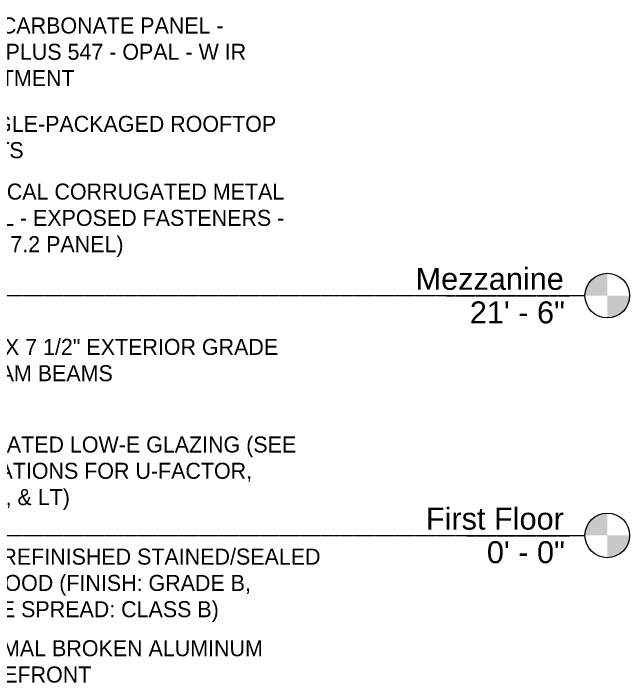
# Model space of a CAD drawing. Header units: inches. Extents: x -23445 to -32, y -314 to 853.
# Drawn here: x -10542 to -9879, y -163 to 562 of the extents above; entities that cross this region are included whole.
import ezdxf

# ---------------------------------------------------------------- set-up
doc = ezdxf.new("R2010")
doc.units = ezdxf.units.IN
doc.header["$MEASUREMENT"] = 0
doc.linetypes.add('Grid Line 1_2_', pattern=[0.875, 0.5, -0.125, 0.125, -0.125])
doc.layers.add('A-ANNO-IDEN', color=131, linetype='Continuous', lineweight=9)
doc.layers.add('A-FLOR-LEVL', color=51, linetype='Continuous', lineweight=9)
doc.styles.add('Arial', font='arial.ttf', dxfattribs={"height": 23.60479})
doc.styles.add('Century Gothic', font='GOTHIC.TTF', dxfattribs={"height": 17.245342})

# ---------------------------------------------------------------- blocks, each defined once
blk = doc.blocks.new('Level - Level Head - Circle-15001-Building Section - North_South looking East _ Lounge')
at = {"layer": 'A-FLOR-LEVL'}
h = blk.add_hatch(color=256, dxfattribs=at)
edge = h.paths.add_edge_path(flags=0)
edge.add_line((23689.53, 0), (23665.53, 0))
edge.add_arc((23689.53, 0), 24, 90, 180, ccw=False)
edge.add_line((23689.53, 24), (23689.53, 0))
h = blk.add_hatch(color=256, dxfattribs=at)
edge = h.paths.add_edge_path(flags=0)
edge.add_line((23689.53, -24), (23689.53, 0))
edge.add_line((23689.53, 0), (23713.53, 0))
edge.add_arc((23689.53, 0), 24, 270, 360, ccw=False)
blk.add_circle((23689.53, 0), 24, dxfattribs=at)

msp = doc.modelspace()

# ---------------------------------------------------------------- block references
at = {"layer": 'A-FLOR-LEVL'}
for p in [(-33592.36, 258), (-33592.36, 0)]:
    msp.add_blockref('Level - Level Head - Circle-15001-Building Section - North_South looking East _ Lounge', p, dxfattribs=at)

# ---------------------------------------------------------------- texts
at = {"layer": 'A-ANNO-IDEN', "char_height": 17.2453, "attachment_point": 1, "line_spacing_factor": 0.984117, "style": 'Century Gothic', "bg_fill": 3, "box_fill_scale": 1.25, "bg_fill_color": 0, "bg_fill_transparency": 0}
for s, insert, width in [('POLYCARBONATE PANEL -\\PARCOPLUS 547 - OPAL - W IR\\PTREATMENT', (-10616.74, 557.22), 387.936), ('SINGLE-PACKAGED ROOFTOP\\PUNITS', (-10599.86, 451.38), 405.216), ('VERTICAL CORRUGATED METAL\\PPANEL - EXPOSED FASTENERS -\\P(MBCI 7.2 PANEL)', (-10616.74, 378.54), 425.736), ('5 1/2" X 7 1/2" EXTERIOR GRADE\\PGLULAM BEAMS', (-10616.74, 211.43), 425.088), ('INSULATED LOW-E GLAZING (SEE\\PELEVATIONS FOR U-FACTOR,\\PSHGC, & LT)', (-10616.74, 106.45), 433.944), ('3/4" PREFINISHED STAINED/SEALED\\PPLYWOOD (FINISH: GRADE B,\\PFLAME SPREAD: CLASS B)', (-10616.74, -14.19), 458.136), ('THERMAL BROKEN ALUMINUM\\PSTOREFRONT', (-10616.74, -112.72), 402.192)]:
    msp.add_mtext(s, dxfattribs=dict(at, insert=insert, width=width))
at = {"layer": 'A-FLOR-LEVL', "attachment_point": 3, "line_spacing_factor": 0.938532, "style": 'Arial', "bg_fill": 3, "box_fill_scale": 1.25, "bg_fill_color": 0, "bg_fill_transparency": 0}
for s, insert, char_height, width in [('Mezzanine', (-9949.53, 287.84), 23.605, 189.792), ('First Floor', (-9949.53, 29.84), 23.6048, 176.256)]:
    msp.add_mtext(s, dxfattribs=dict(at, insert=insert, char_height=char_height, width=width))

# ---------------------------------------------------------------- next in the draw order: texts
at = {"layer": 'A-FLOR-LEVL', "char_height": 23.605, "attachment_point": 3, "line_spacing_factor": 0.938532, "style": 'Arial', "bg_fill": 3, "box_fill_scale": 1.25, "bg_fill_color": 0, "bg_fill_transparency": 0}
for s, insert, width in [('21\' - 6"', (-9948.36, 251.77), 121.824), ('0\' - 0"', (-9948.36, -6.23), 99.936)]:
    msp.add_mtext(s, dxfattribs=dict(at, insert=insert, width=width))

# ---------------------------------------------------------------- next in the draw order: linework, layer by layer
at = {"layer": 'A-FLOR-LEVL', "linetype": 'Grid Line 1_2_'}
for p, q in [((-13230.76, 258), (-9926.83, 258)), ((-13230.76, 0), (-9926.83, 0))]:
    msp.add_line(p, q, dxfattribs=at)

doc.saveas('drawing.dxf')
